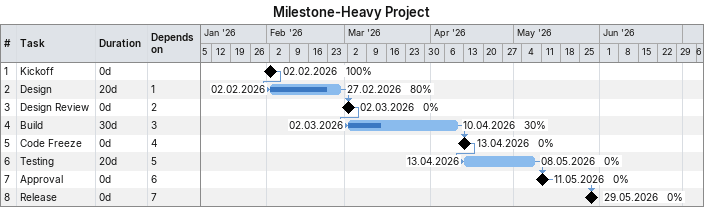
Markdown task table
Milestone-Heavy Project

| ID | Task | Duration | Start | Finish | Predecessors | % complete |
|---|---|---|---|---|---|---|
| 1 | Kickoff | 0d | 2026-02-02 | 2026-02-02 |  | 100 |
| 2 | Design | 20d | 2026-02-02 | 2026-02-27 | 1 | 80 |
| 3 | Design Review | 0d | 2026-03-02 | 2026-03-02 | 2 | 0 |
| 4 | Build | 30d | 2026-03-02 | 2026-04-10 | 3 | 30 |
| 5 | Code Freeze | 0d | 2026-04-13 | 2026-04-13 | 4 | 0 |
| 6 | Testing | 20d | 2026-04-13 | 2026-05-08 | 5 | 0 |
| 7 | Approval | 0d | 2026-05-11 | 2026-05-11 | 6 | 0 |
| 8 | Release | 0d | 2026-05-29 | 2026-05-29 | 7 | 0 |
